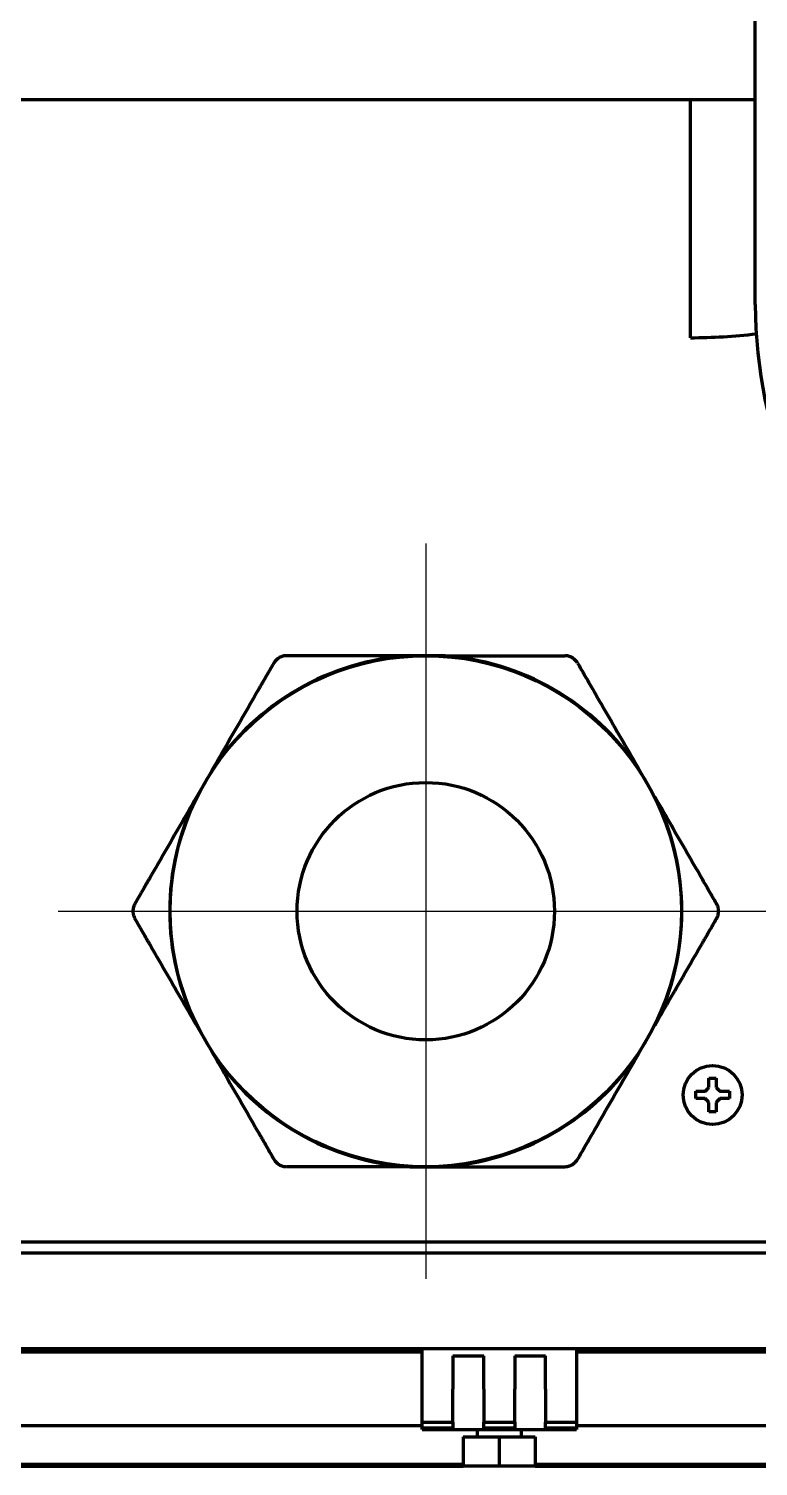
# Model space of a CAD drawing. Header units: inches. Extents: x -2405 to 7588, y 441 to 5654.
# Drawn here: x 2845.8 to 2945, y 4636 to 4831.6 of the extents above; entities that cross this region are included whole.
import ezdxf

# ---------------------------------------------------------------- set-up
doc = ezdxf.new("R2010")
doc.units = ezdxf.units.IN

# ---------------------------------------------------------------- blocks, each defined once
blk = doc.blocks.new('A$C29D5572B')
at = {"color": 1}
for p, q in [((0, 50), (0, -50)), ((-50, 0), (50, 0))]:
    blk.add_line(p, q, dxfattribs=at)
blk = doc.blocks.new('A$C0F8E2EAE')
blk.add_blockref('A$C29D5572B', (0, 0))

msp = doc.modelspace()

# ---------------------------------------------------------------- linework, layer by layer
at = {"linetype": 'Continuous', "lineweight": 70}
for p, q in [((2944.58, 4794.03), (2944.58, 4866.04)), ((2944.57, 4821.88), (2604.92, 4821.88)), ((2935.78, 4789.53), (2935.78, 4821.88)), ((2899.78, 4746.28), (2897.63, 4746.28)), ((2901.92, 4746.28), (2899.78, 4746.28)), ((2870.76, 4730.77), (2869.68, 4728.91)), ((2929.87, 4728.91), (2928.79, 4730.77)), ((2869.68, 4728.91), (2868.61, 4727.05)), ((2930.94, 4727.05), (2929.87, 4728.91)), ((2891.28, 4726.83), (2891.28, 4726.73)), ((2868.61, 4696.02), (2869.68, 4694.16)), ((2929.87, 4694.16), (2930.94, 4696.02)), ((2869.68, 4694.16), (2870.76, 4692.3)), ((2928.79, 4692.3), (2929.87, 4694.16)), ((2936.48, 4686.53), (2936.48, 4687.03)), ((2941.08, 4687.03), (2941.08, 4686.53)), ((2936.48, 4686.03), (2936.48, 4686.53)), ((2941.08, 4686.53), (2941.08, 4686.03)), ((2897.63, 4676.78), (2899.78, 4676.78)), ((2899.78, 4676.78), (2901.92, 4676.78)), ((2984.94, 4666.53), (2603.73, 4666.53)), ((2984.98, 4665.03), (2602.3, 4665.03)), ((2429.68, 4652.03), (2985.1, 4652.03)), ((2899.26, 4651.53), (2429.68, 4651.53)), ((2854.78, 4652.03), (2854.78, 4651.53)), ((2856.19, 4652.03), (2856.19, 4651.53)), ((2899.28, 4646.53), (2899.28, 4652.03)), ((2985.11, 4651.53), (2920.27, 4651.53)), ((2920.28, 4652.03), (2920.28, 4646.53)), ((2903.48, 4651.03), (2907.68, 4651.03)), ((2903.48, 4651.03), (2903.48, 4646.53)), ((2907.68, 4646.53), (2907.68, 4651.03)), ((2911.88, 4651.03), (2916.08, 4651.03)), ((2911.88, 4651.03), (2911.88, 4646.53)), ((2916.08, 4646.53), (2916.08, 4651.03)), ((2899.28, 4642.03), (2899.28, 4646.53)), ((2903.48, 4642.03), (2903.48, 4646.53)), ((2907.68, 4646.53), (2907.68, 4642.03)), ((2911.88, 4642.03), (2911.88, 4646.53)), ((2916.08, 4646.53), (2916.08, 4642.03)), ((2920.28, 4646.53), (2920.28, 4642.03)), ((2899.28, 4641.23), (2899.28, 4642.03)), ((2899.28, 4642.03), (2903.48, 4642.03)), ((2903.48, 4642.03), (2903.48, 4641.23)), ((2907.68, 4642.03), (2911.88, 4642.03)), ((2907.68, 4641.23), (2907.68, 4642.03)), ((2911.88, 4642.03), (2911.88, 4641.23)), ((2916.08, 4642.03), (2920.28, 4642.03)), ((2916.08, 4641.23), (2916.08, 4642.03)), ((2920.28, 4642.03), (2920.28, 4641.23)), ((2899.26, 4641.54), (2429.68, 4641.54)), ((2899.26, 4641.51), (2429.68, 4641.51)), ((2903.48, 4641.23), (2899.28, 4641.23)), ((2899.28, 4641.03), (2899.28, 4641.23)), ((2899.28, 4641.03), (2920.28, 4641.03)), ((2904.88, 4640.03), (2904.88, 4636.03)), ((2904.88, 4640.03), (2909.78, 4640.03)), ((2906.78, 4641.03), (2906.78, 4640.03)), ((2911.88, 4641.23), (2907.68, 4641.23)), ((2909.78, 4640.03), (2914.67, 4640.03)), ((2909.78, 4640.03), (2909.78, 4636.03)), ((2912.78, 4640.03), (2912.78, 4641.03)), ((2914.67, 4640.03), (2914.67, 4636.03)), ((2920.28, 4641.23), (2916.08, 4641.23)), ((2985.29, 4641.54), (2920.26, 4641.54)), ((2985.29, 4641.51), (2920.26, 4641.51)), ((2920.28, 4641.23), (2920.28, 4641.03)), ((2429.69, 4636.3), (2904.87, 4636.3)), ((2429.69, 4636.04), (2904.87, 4636.04)), ((2909.78, 4636.03), (2904.88, 4636.03)), ((2914.67, 4636.03), (2909.78, 4636.03)), ((2914.66, 4636.3), (2985.37, 4636.3)), ((2914.66, 4636.04), (2985.38, 4636.04))]:
    msp.add_line(p, q, dxfattribs=at)
for centre, radius in [((2899.78, 4711.53), 34.75), ((2899.78, 4711.53), 17.5), ((2938.78, 4686.53), 4)]:
    msp.add_circle(centre, radius, dxfattribs=at)
for centre, radius, start, end in [((3008.58, 4794.03), 64, 180, 0), ((2935.78, 4864.53), 75, 270, 276.833), ((2899.78, 4711.53), 34.82, 93.5403, 146.4597), ((2899.78, 4711.53), 34.82, 33.5403, 86.4597), ((2899.78, 4711.53), 34.82, 153.5403, 206.4597), ((2899.78, 4711.53), 34.82, 333.5403, 26.4597), ((2899.78, 4711.53), 34.82, 213.5403, 266.4597), ((2899.78, 4711.53), 34.82, 273.5403, 326.4597)]:
    msp.add_arc(centre, radius, start, end, dxfattribs=at)
for points, knots in [([(2870.76, 4730.77), (2871.49, 4732.04), (2872.22, 4733.3), (2873.65, 4735.78), (2874.35, 4737), (2875.75, 4739.41), (2876.44, 4740.61), (2877.2, 4741.94), (2877.29, 4742.09), (2877.46, 4742.38), (2877.71, 4742.82), (2877.97, 4743.26), (2878.47, 4744.13), (2878.8, 4744.71), (2879.14, 4745.28)], [0, 0, 0, 0, 0.25, 0.25, 0.5, 0.5, 0.75, 0.75, 0.78125, 0.78125, 0.8125, 0.875, 0.875, 1, 1, 1, 1]), ([(2880.87, 4746.28), (2880.78, 4746.28), (2880.7, 4746.28), (2880.53, 4746.26), (2880.45, 4746.24), (2880.28, 4746.2), (2880.19, 4746.17), (2880.03, 4746.1), (2879.95, 4746.06), (2879.85, 4746), (2879.83, 4745.99), (2879.79, 4745.97), (2879.73, 4745.93), (2879.64, 4745.87), (2879.57, 4745.81), (2879.52, 4745.76), (2879.51, 4745.75), (2879.48, 4745.72), (2879.46, 4745.7), (2879.38, 4745.63), (2879.33, 4745.56), (2879.25, 4745.46), (2879.22, 4745.42), (2879.18, 4745.35), (2879.16, 4745.32), (2879.14, 4745.28)], [0, 0, 0, 0, 0.125, 0.125, 0.25, 0.25, 0.375, 0.375, 0.5, 0.5, 0.53125, 0.53125, 0.5625, 0.625, 0.6875, 0.6875, 0.71875, 0.71875, 0.75, 0.75, 0.875, 0.875, 0.9375, 0.9375, 1, 1, 1, 1]), ([(2897.63, 4746.28), (2896.15, 4746.28), (2894.7, 4746.28), (2891.84, 4746.28), (2890.43, 4746.28), (2887.64, 4746.28), (2886.27, 4746.28), (2884.73, 4746.28), (2884.56, 4746.28), (2884.22, 4746.28), (2883.71, 4746.28), (2883.2, 4746.28), (2882.2, 4746.28), (2881.53, 4746.28), (2880.87, 4746.28)], [0, 0, 0, 0, 0.25, 0.25, 0.5, 0.5, 0.75, 0.75, 0.78125, 0.78125, 0.8125, 0.875, 0.875, 1, 1, 1, 1]), ([(2901.92, 4746.28), (2903.4, 4746.28), (2904.85, 4746.28), (2907.71, 4746.28), (2909.12, 4746.28), (2911.91, 4746.28), (2913.28, 4746.28), (2914.82, 4746.28), (2914.99, 4746.28), (2915.33, 4746.28), (2915.84, 4746.28), (2916.35, 4746.28), (2917.35, 4746.28), (2918.02, 4746.28), (2918.68, 4746.28)], [0, 0, 0, 0, 0.25, 0.25, 0.5, 0.5, 0.75, 0.75, 0.78125, 0.78125, 0.8125, 0.875, 0.875, 1, 1, 1, 1]), ([(2920.42, 4745.28), (2920.37, 4745.35), (2920.33, 4745.42), (2920.23, 4745.56), (2920.17, 4745.62), (2920.05, 4745.75), (2919.98, 4745.81), (2919.84, 4745.92), (2919.76, 4745.97), (2919.66, 4746.03), (2919.64, 4746.04), (2919.6, 4746.06), (2919.54, 4746.09), (2919.44, 4746.14), (2919.36, 4746.17), (2919.29, 4746.19), (2919.27, 4746.19), (2919.23, 4746.21), (2919.21, 4746.21), (2919.1, 4746.24), (2919.02, 4746.26), (2918.89, 4746.27), (2918.85, 4746.28), (2918.77, 4746.28), (2918.72, 4746.28), (2918.68, 4746.28)], [0, 0, 0, 0, 0.125, 0.125, 0.25, 0.25, 0.375, 0.375, 0.5, 0.5, 0.53125, 0.53125, 0.5625, 0.625, 0.6875, 0.6875, 0.71875, 0.71875, 0.75, 0.75, 0.875, 0.875, 0.9375, 0.9375, 1, 1, 1, 1]), ([(2920.42, 4745.28), (2920.75, 4744.71), (2921.42, 4743.55), (2922.09, 4742.38), (2923.11, 4740.62), (2923.79, 4739.43), (2925.19, 4737.02), (2925.89, 4735.8), (2927.33, 4733.31), (2928.05, 4732.05), (2928.79, 4730.77)], [0, 0, 0, 0, 0.125, 0.25, 0.25, 0.5, 0.5, 0.75, 0.75, 1, 1, 1, 1]), ([(2868.61, 4727.05), (2867.87, 4725.77), (2867.15, 4724.52), (2865.72, 4722.04), (2865.01, 4720.82), (2863.61, 4718.4), (2862.93, 4717.21), (2862.16, 4715.88), (2862.07, 4715.73), (2861.9, 4715.44), (2861.65, 4714.99), (2861.39, 4714.56), (2860.89, 4713.68), (2860.56, 4713.11), (2860.23, 4712.53)], [0, 0, 0, 0, 0.25, 0.25, 0.5, 0.5, 0.75, 0.75, 0.78125, 0.78125, 0.8125, 0.875, 0.875, 1, 1, 1, 1]), ([(2939.32, 4712.53), (2938.99, 4713.11), (2938.32, 4714.26), (2937.65, 4715.43), (2936.63, 4717.2), (2935.94, 4718.39), (2934.55, 4720.8), (2933.85, 4722.02), (2932.41, 4724.5), (2931.69, 4725.76), (2930.94, 4727.05)], [0, 0, 0, 0, 0.125, 0.25, 0.25, 0.5, 0.5, 0.75, 0.75, 1, 1, 1, 1]), ([(2860.23, 4712.53), (2860.19, 4712.46), (2860.15, 4712.39), (2860.08, 4712.23), (2860.05, 4712.15), (2860.01, 4711.98), (2859.99, 4711.89), (2859.96, 4711.72), (2859.96, 4711.63), (2859.96, 4711.51), (2859.96, 4711.49), (2859.96, 4711.44), (2859.96, 4711.37), (2859.98, 4711.26), (2859.99, 4711.18), (2860, 4711.11), (2860.01, 4711.09), (2860.02, 4711.05), (2860.02, 4711.02), (2860.05, 4710.92), (2860.08, 4710.84), (2860.13, 4710.72), (2860.15, 4710.68), (2860.19, 4710.61), (2860.21, 4710.57), (2860.23, 4710.53)], [0, 0, 0, 0, 0.125, 0.125, 0.25, 0.25, 0.375, 0.375, 0.5, 0.5, 0.53125, 0.53125, 0.5625, 0.625, 0.6875, 0.6875, 0.71875, 0.71875, 0.75, 0.75, 0.875, 0.875, 0.9375, 0.9375, 1, 1, 1, 1]), ([(2939.32, 4710.53), (2939.36, 4710.6), (2939.4, 4710.68), (2939.47, 4710.83), (2939.5, 4710.92), (2939.54, 4711.09), (2939.56, 4711.17), (2939.59, 4711.35), (2939.59, 4711.44), (2939.59, 4711.55), (2939.59, 4711.58), (2939.59, 4711.62), (2939.59, 4711.69), (2939.57, 4711.8), (2939.56, 4711.89), (2939.55, 4711.96), (2939.54, 4711.98), (2939.53, 4712.02), (2939.53, 4712.04), (2939.5, 4712.15), (2939.47, 4712.23), (2939.42, 4712.35), (2939.4, 4712.39), (2939.36, 4712.46), (2939.34, 4712.5), (2939.32, 4712.53)], [0, 0, 0, 0, 0.125, 0.125, 0.25, 0.25, 0.375, 0.375, 0.5, 0.5, 0.53125, 0.53125, 0.5625, 0.625, 0.6875, 0.6875, 0.71875, 0.71875, 0.75, 0.75, 0.875, 0.875, 0.9375, 0.9375, 1, 1, 1, 1]), ([(2868.61, 4696.02), (2867.87, 4697.29), (2867.15, 4698.55), (2865.72, 4701.03), (2865.01, 4702.25), (2863.61, 4704.66), (2862.93, 4705.86), (2862.16, 4707.19), (2862.07, 4707.34), (2861.9, 4707.63), (2861.65, 4708.07), (2861.4, 4708.51), (2860.89, 4709.38), (2860.56, 4709.96), (2860.23, 4710.53)], [0, 0, 0, 0, 0.25, 0.25, 0.5, 0.5, 0.75, 0.75, 0.78125, 0.78125, 0.8125, 0.875, 0.875, 1, 1, 1, 1]), ([(2930.94, 4696.02), (2931.68, 4697.29), (2932.4, 4698.55), (2933.83, 4701.03), (2934.54, 4702.25), (2935.94, 4704.66), (2936.62, 4705.86), (2937.39, 4707.19), (2937.48, 4707.34), (2937.65, 4707.63), (2937.9, 4708.07), (2938.16, 4708.51), (2938.66, 4709.38), (2938.99, 4709.96), (2939.32, 4710.53)], [0, 0, 0, 0, 0.25, 0.25, 0.5, 0.5, 0.75, 0.75, 0.78125, 0.78125, 0.8125, 0.875, 0.875, 1, 1, 1, 1]), ([(2870.76, 4692.3), (2871.49, 4691.02), (2872.22, 4689.77), (2873.65, 4687.29), (2874.35, 4686.07), (2875.75, 4683.65), (2876.44, 4682.46), (2877.2, 4681.13), (2877.29, 4680.98), (2877.46, 4680.69), (2877.71, 4680.25), (2877.97, 4679.81), (2878.47, 4678.93), (2878.8, 4678.36), (2879.13, 4677.78)], [0, 0, 0, 0, 0.25, 0.25, 0.5, 0.5, 0.75, 0.75, 0.78125, 0.78125, 0.8125, 0.875, 0.875, 1, 1, 1, 1]), ([(2928.79, 4692.3), (2928.06, 4691.02), (2927.33, 4689.77), (2925.9, 4687.29), (2925.2, 4686.07), (2923.8, 4683.65), (2923.11, 4682.46), (2922.35, 4681.13), (2922.26, 4680.98), (2922.09, 4680.69), (2921.84, 4680.25), (2921.58, 4679.81), (2921.08, 4678.93), (2920.75, 4678.36), (2920.42, 4677.78)], [0, 0, 0, 0, 0.25, 0.25, 0.5, 0.5, 0.75, 0.75, 0.78125, 0.78125, 0.8125, 0.875, 0.875, 1, 1, 1, 1]), ([(2939.28, 4688.83), (2939.28, 4688.63), (2939.28, 4688.42), (2939.28, 4688.1), (2939.28, 4687.99), (2939.28, 4687.76), (2939.28, 4687.65), (2939.28, 4687.53)], [0, 0, 0, 0, 0.5, 0.5, 0.75, 0.75, 1, 1, 1, 1]), ([(2936.48, 4687.03), (2936.68, 4687.03), (2936.89, 4687.03), (2937.21, 4687.03), (2937.32, 4687.03), (2937.55, 4687.03), (2937.66, 4687.03), (2937.78, 4687.03)], [0, 0, 0, 0, 0.5, 0.5, 0.75, 0.75, 1, 1, 1, 1]), ([(2938.28, 4684.23), (2938.28, 4684.44), (2938.28, 4684.65), (2938.28, 4684.97), (2938.28, 4685.08), (2938.28, 4685.3), (2938.28, 4685.42), (2938.28, 4685.53)], [0, 0, 0, 0, 0.5, 0.5, 0.75, 0.75, 1, 1, 1, 1]), ([(2941.08, 4686.03), (2940.87, 4686.03), (2940.66, 4686.03), (2940.34, 4686.03), (2940.23, 4686.03), (2940, 4686.03), (2939.89, 4686.03), (2939.78, 4686.03)], [0, 0, 0, 0, 0.5, 0.5, 0.75, 0.75, 1, 1, 1, 1]), ([(2879.13, 4677.78), (2879.18, 4677.71), (2879.22, 4677.64), (2879.32, 4677.51), (2879.38, 4677.44), (2879.5, 4677.32), (2879.57, 4677.26), (2879.71, 4677.15), (2879.79, 4677.1), (2879.89, 4677.04), (2879.91, 4677.03), (2879.95, 4677.01), (2880.01, 4676.98), (2880.11, 4676.93), (2880.19, 4676.9), (2880.26, 4676.88), (2880.28, 4676.87), (2880.32, 4676.86), (2880.34, 4676.85), (2880.45, 4676.83), (2880.53, 4676.81), (2880.66, 4676.79), (2880.7, 4676.79), (2880.78, 4676.78), (2880.83, 4676.78), (2880.87, 4676.78)], [0, 0, 0, 0, 0.125, 0.125, 0.25, 0.25, 0.375, 0.375, 0.5, 0.5, 0.53125, 0.53125, 0.5625, 0.625, 0.6875, 0.6875, 0.71875, 0.71875, 0.75, 0.75, 0.875, 0.875, 0.9375, 0.9375, 1, 1, 1, 1]), ([(2918.68, 4676.78), (2918.77, 4676.78), (2918.85, 4676.79), (2919.02, 4676.81), (2919.1, 4676.83), (2919.27, 4676.87), (2919.36, 4676.9), (2919.52, 4676.97), (2919.6, 4677), (2919.7, 4677.06), (2919.72, 4677.07), (2919.76, 4677.1), (2919.82, 4677.13), (2919.91, 4677.2), (2919.98, 4677.26), (2920.03, 4677.3), (2920.04, 4677.32), (2920.08, 4677.35), (2920.09, 4677.36), (2920.17, 4677.44), (2920.23, 4677.51), (2920.3, 4677.61), (2920.33, 4677.64), (2920.37, 4677.71), (2920.39, 4677.75), (2920.42, 4677.78)], [0, 0, 0, 0, 0.125, 0.125, 0.25, 0.25, 0.375, 0.375, 0.5, 0.5, 0.53125, 0.53125, 0.5625, 0.625, 0.6875, 0.6875, 0.71875, 0.71875, 0.75, 0.75, 0.875, 0.875, 0.9375, 0.9375, 1, 1, 1, 1]), ([(2897.63, 4676.78), (2896.15, 4676.78), (2894.7, 4676.78), (2891.84, 4676.78), (2890.43, 4676.78), (2887.64, 4676.78), (2886.27, 4676.78), (2884.73, 4676.78), (2884.56, 4676.78), (2884.22, 4676.78), (2883.71, 4676.78), (2883.2, 4676.78), (2882.2, 4676.78), (2881.53, 4676.78), (2880.87, 4676.78)], [0, 0, 0, 0, 0.25, 0.25, 0.5, 0.5, 0.75, 0.75, 0.78125, 0.78125, 0.8125, 0.875, 0.875, 1, 1, 1, 1]), ([(2901.92, 4676.78), (2903.4, 4676.78), (2904.85, 4676.78), (2907.71, 4676.78), (2909.12, 4676.78), (2911.91, 4676.78), (2913.28, 4676.78), (2914.82, 4676.78), (2914.99, 4676.78), (2915.33, 4676.78), (2915.84, 4676.78), (2916.35, 4676.78), (2917.35, 4676.78), (2918.02, 4676.78), (2918.68, 4676.78)], [0, 0, 0, 0, 0.25, 0.25, 0.5, 0.5, 0.75, 0.75, 0.78125, 0.78125, 0.8125, 0.875, 0.875, 1, 1, 1, 1])]:
    msp.add_open_spline(points, degree=3, knots=knots, dxfattribs=at)
for points in [[(2938.28, 4687.53), (2938.28, 4687.59), (2938.28, 4687.7), (2938.28, 4687.86), (2938.28, 4688.02), (2938.28, 4688.17), (2938.28, 4688.32), (2938.28, 4688.48), (2938.28, 4688.65), (2938.28, 4688.77), (2938.28, 4688.83)], [(2938.28, 4688.83), (2938.44, 4688.83), (2938.78, 4688.83), (2939.11, 4688.83), (2939.28, 4688.83)], [(2937.78, 4687.03), (2937.8, 4687.06), (2937.85, 4687.1), (2937.92, 4687.18), (2937.99, 4687.25), (2938.06, 4687.32), (2938.13, 4687.39), (2938.2, 4687.46), (2938.25, 4687.51), (2938.28, 4687.53)], [(2939.28, 4687.53), (2939.3, 4687.51), (2939.35, 4687.46), (2939.43, 4687.38), (2939.5, 4687.31), (2939.57, 4687.24), (2939.64, 4687.17), (2939.71, 4687.1), (2939.75, 4687.06), (2939.78, 4687.03)], [(2939.78, 4687.03), (2939.83, 4687.03), (2939.94, 4687.03), (2940.1, 4687.03), (2940.26, 4687.03), (2940.41, 4687.03), (2940.57, 4687.03), (2940.72, 4687.03), (2940.89, 4687.03), (2941.01, 4687.03), (2941.08, 4687.03)], [(2937.78, 4686.03), (2937.72, 4686.03), (2937.61, 4686.03), (2937.45, 4686.03), (2937.29, 4686.03), (2937.14, 4686.03), (2936.99, 4686.03), (2936.83, 4686.03), (2936.66, 4686.03), (2936.54, 4686.03), (2936.48, 4686.03)], [(2938.28, 4685.53), (2938.25, 4685.56), (2938.2, 4685.61), (2938.12, 4685.68), (2938.05, 4685.76), (2937.98, 4685.83), (2937.91, 4685.89), (2937.84, 4685.96), (2937.8, 4686.01), (2937.78, 4686.03)], [(2939.78, 4686.03), (2939.75, 4686.01), (2939.7, 4685.96), (2939.63, 4685.89), (2939.56, 4685.82), (2939.49, 4685.75), (2939.42, 4685.68), (2939.35, 4685.6), (2939.3, 4685.56), (2939.28, 4685.53)], [(2939.28, 4685.53), (2939.28, 4685.48), (2939.28, 4685.37), (2939.28, 4685.21), (2939.28, 4685.05), (2939.28, 4684.89), (2939.28, 4684.74), (2939.28, 4684.59), (2939.28, 4684.42), (2939.28, 4684.3), (2939.28, 4684.23)], [(2939.28, 4684.23), (2939.11, 4684.23), (2938.78, 4684.23), (2938.44, 4684.23), (2938.28, 4684.23)]]:
    msp.add_open_spline(points, degree=3, dxfattribs=at)

# ---------------------------------------------------------------- block references
msp.add_blockref('A$C0F8E2EAE', (2899.78, 4711.53))

doc.saveas('drawing.dxf')
